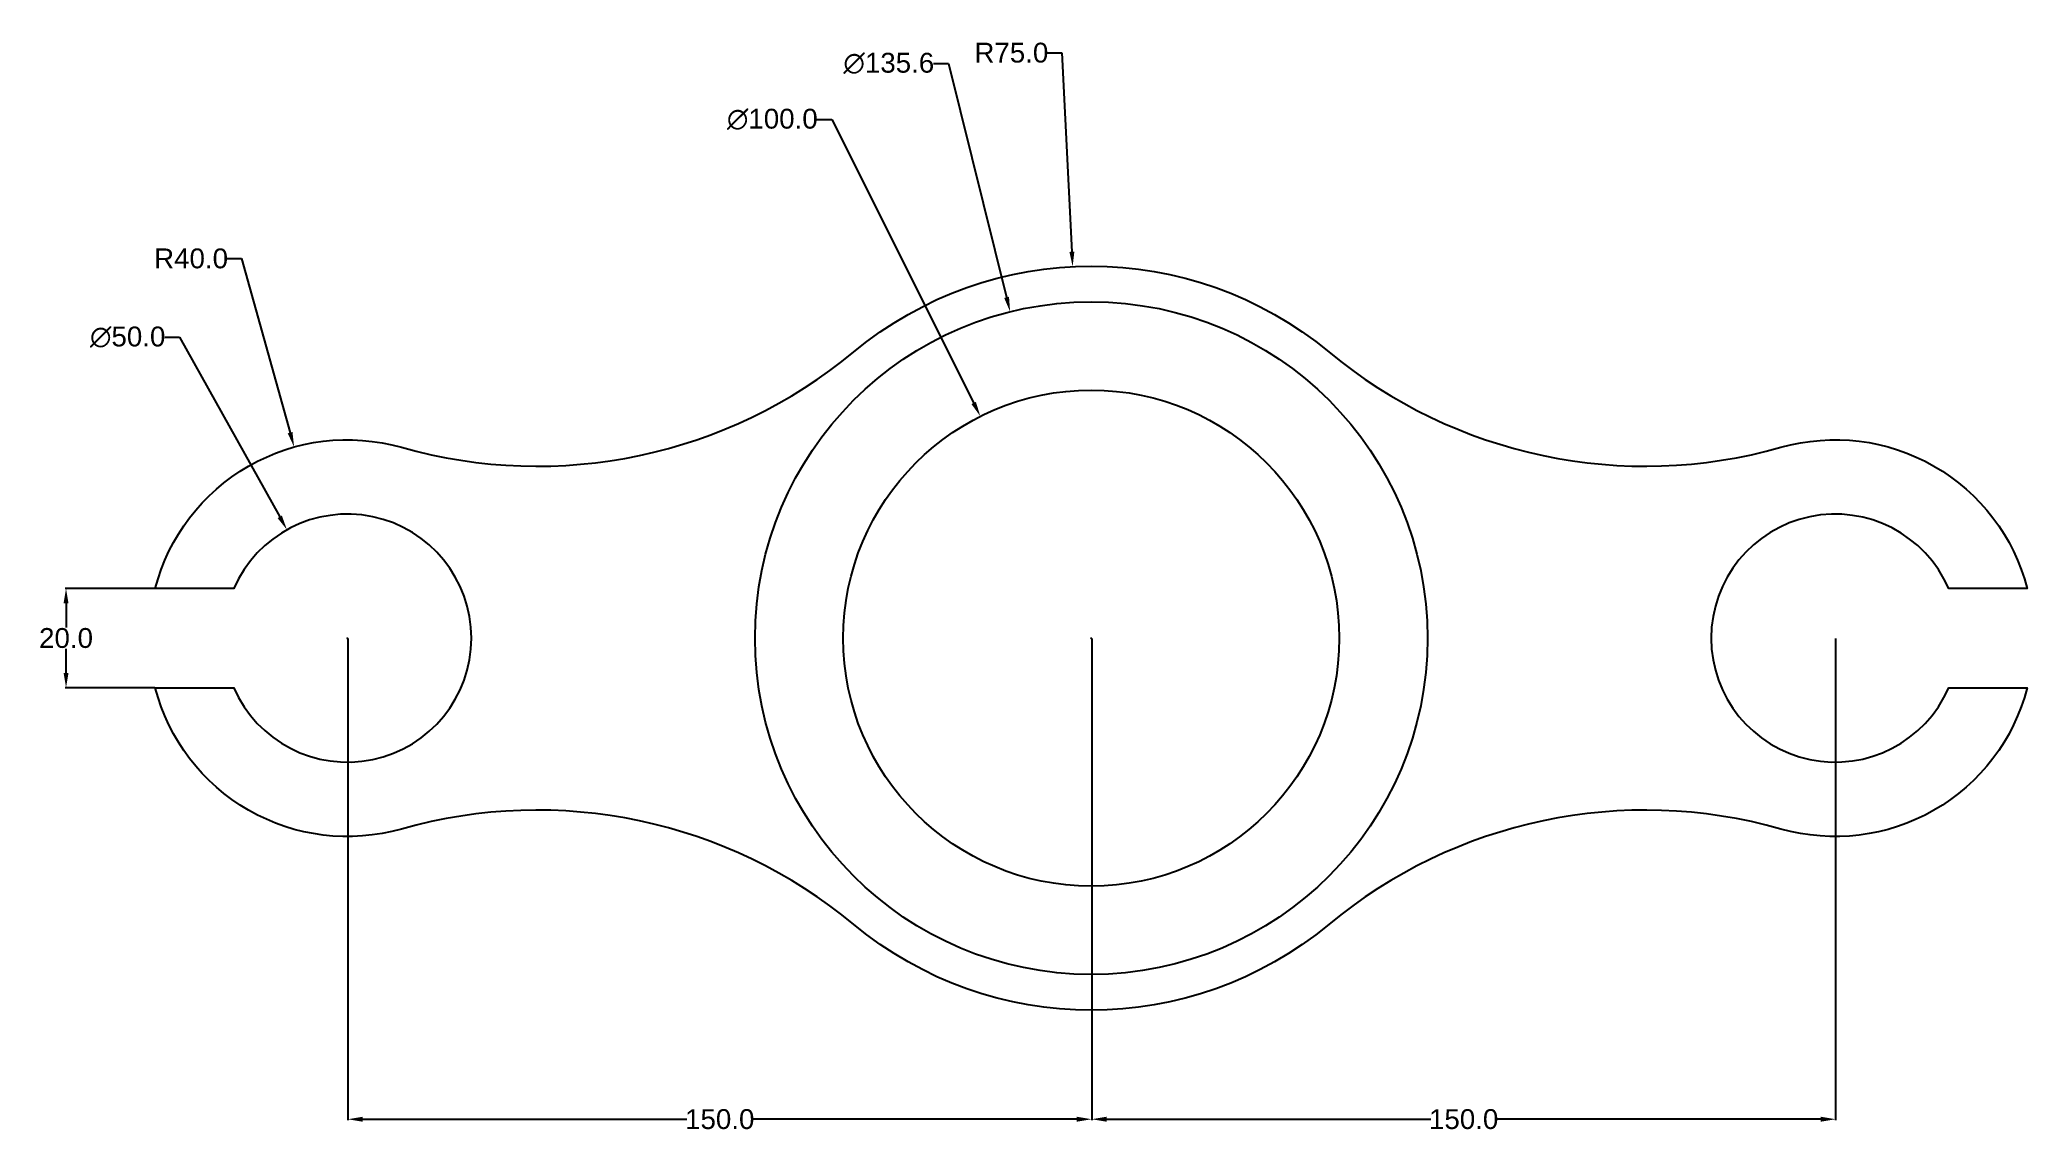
# Model space of a CAD drawing. Header units: millimetres. Extents: x 162 to 563, y 242 to 462.
import ezdxf

# ---------------------------------------------------------------- set-up
doc = ezdxf.new("R2010")
doc.units = ezdxf.units.MM
doc.header["$MEASUREMENT"] = 0
doc.styles.get("Standard").update_dxf_attribs({"font": 'arial.ttf'})
doc.dimstyles.get("Standard").update_dxf_attribs({"dimtxt": 4, "dimasz": 3, "dimexe": 0.18, "dimexo": 0.0625, "dimgap": 0.09, "dimtad": 0, "dimtih": 1, "dimtoh": 1, "dimdec": 1, "dimzin": 0, "dimdsep": 46, "dimtxsty": 'Standard', "dimcen": 0.09, "dimclrd": 1, "dimclre": 3, "dimclrt": 5, "dimadec": 0, "dimazin": 0, "dimtfac": 1, "dimtdec": 1, "dimtofl": 0, "dimtmove": 0, "dimatfit": 3, "dimfxl": 1, "dimtolj": 1, "dimtzin": 0, "dimarcsym": 0})

# ---------------------------------------------------------------- blocks, each defined once
blk = doc.blocks.new('*D4')
at = {"color": 1, "lineweight": -2, "transparency": 16777216}
for p, q in [((319.14, 445.91), (322.14, 445.91)), ((322.14, 445.91), (350.74, 388.72))]:
    blk.add_line(p, q, dxfattribs=at)
at = {"color": 3, "lineweight": -2, "transparency": 16777216}
for p, q in [((374.35, 341.32), (374.53, 341.32)), ((374.44, 341.23), (374.44, 341.41))]:
    blk.add_line(p, q, dxfattribs=at)
at = {"color": 1, "transparency": 16777216}
blk.add_solid([(351.18, 388.94), (350.29, 388.5), (352.08, 386.04)], dxfattribs=at)
at = {"layer": 'Defpoints', "color": 0, "transparency": 16777216}
for p in [(352.08, 386.04, 10), (396.8, 296.6, 10)]:
    blk.add_point(p, dxfattribs=at)
at = {"color": 5, "transparency": 16777216, "insert": (310.13, 445.91), "char_height": 4, "attachment_point": 5}
blk.add_mtext('\\A1;∅100.0', dxfattribs=at)
blk = doc.blocks.new('*D5')
at = {"color": 1, "lineweight": -2, "transparency": 16777216}
for p, q in [((342.64, 457.19), (345.64, 457.19)), ((345.64, 457.19), (357.36, 410.03))]:
    blk.add_line(p, q, dxfattribs=at)
at = {"color": 3, "lineweight": -2, "transparency": 16777216}
for p, q in [((374.35, 341.32), (374.53, 341.32)), ((374.44, 341.23), (374.44, 341.41))]:
    blk.add_line(p, q, dxfattribs=at)
at = {"color": 1, "transparency": 16777216}
blk.add_solid([(357.85, 410.15), (356.88, 409.9), (358.09, 407.11)], dxfattribs=at)
at = {"layer": 'Defpoints', "color": 0, "transparency": 16777216}
for p in [(358.09, 407.11, 20), (390.8, 275.52, 20)]:
    blk.add_point(p, dxfattribs=at)
at = {"color": 5, "transparency": 16777216, "insert": (333.62, 457.19), "char_height": 4, "attachment_point": 5}
blk.add_mtext('\\A1;∅135.6', dxfattribs=at)
blk = doc.blocks.new('*D6')
at = {"color": 1, "lineweight": -2, "transparency": 16777216}
for p, q in [((365.52, 459.33), (368.52, 459.33)), ((368.52, 459.33), (370.54, 419.22))]:
    blk.add_line(p, q, dxfattribs=at)
at = {"color": 3, "lineweight": -2, "transparency": 16777216}
for p, q in [((374.35, 341.32), (374.53, 341.32)), ((374.44, 341.23), (374.44, 341.41))]:
    blk.add_line(p, q, dxfattribs=at)
at = {"color": 1, "transparency": 16777216}
blk.add_solid([(371.03, 419.24), (370.04, 419.19), (370.69, 416.22)], dxfattribs=at)
at = {"layer": 'Defpoints', "color": 0, "transparency": 16777216}
for p in [(370.69, 416.22, 20), (374.44, 341.32, 20)]:
    blk.add_point(p, dxfattribs=at)
at = {"color": 5, "transparency": 16777216, "insert": (358.33, 459.33), "char_height": 4, "attachment_point": 5}
blk.add_mtext('\\A1;R75.0', dxfattribs=at)
blk = doc.blocks.new('*D8')
at = {"color": 1, "lineweight": -2, "transparency": 16777216}
for p, q in [((200.12, 417.85), (203.12, 417.85)), ((203.12, 417.85), (212.9, 382.74))]:
    blk.add_line(p, q, dxfattribs=at)
at = {"color": 3, "lineweight": -2, "transparency": 16777216}
for p, q in [((224.35, 341.32), (224.53, 341.32)), ((224.44, 341.23), (224.44, 341.41))]:
    blk.add_line(p, q, dxfattribs=at)
at = {"color": 1, "transparency": 16777216}
blk.add_solid([(213.38, 382.87), (212.42, 382.61), (213.71, 379.85)], dxfattribs=at)
at = {"layer": 'Defpoints', "color": 0, "transparency": 16777216}
for p in [(213.71, 379.85, 20), (224.44, 341.32, 20)]:
    blk.add_point(p, dxfattribs=at)
at = {"color": 5, "transparency": 16777216, "insert": (192.93, 417.85), "char_height": 4, "attachment_point": 5}
blk.add_mtext('\\A1;R40.0', dxfattribs=at)
blk = doc.blocks.new('*D9')
at = {"color": 1, "lineweight": -2, "transparency": 16777216}
for p, q in [((187.61, 402), (190.61, 402)), ((190.61, 402), (210.81, 365.77))]:
    blk.add_line(p, q, dxfattribs=at)
at = {"color": 3, "lineweight": -2, "transparency": 16777216}
for p, q in [((224.35, 341.32), (224.53, 341.32)), ((224.44, 341.23), (224.44, 341.41))]:
    blk.add_line(p, q, dxfattribs=at)
at = {"color": 1, "transparency": 16777216}
blk.add_solid([(211.24, 366.02), (210.37, 365.53), (212.27, 363.15)], dxfattribs=at)
at = {"layer": 'Defpoints', "color": 0, "transparency": 16777216}
for p in [(212.27, 363.15, 20), (236.61, 319.48, 20)]:
    blk.add_point(p, dxfattribs=at)
at = {"color": 5, "transparency": 16777216, "insert": (180.15, 402), "char_height": 4, "attachment_point": 5}
blk.add_mtext('\\A1;∅50.0', dxfattribs=at)
blk = doc.blocks.new('*D10')
at = {"color": 3, "lineweight": -2, "transparency": 16777216}
for p, q in [((185.65, 351.32), (167.54, 351.32)), ((185.65, 331.32), (167.54, 331.32))]:
    blk.add_line(p, q, dxfattribs=at)
at = {"color": 1, "lineweight": -2, "transparency": 16777216}
for p, q in [((167.72, 348.32), (167.72, 343.45)), ((167.72, 334.32), (167.72, 339.18))]:
    blk.add_line(p, q, dxfattribs=at)
at = {"color": 1, "transparency": 16777216}
for points in [[(167.22, 348.32), (168.22, 348.32), (167.72, 351.32)], [(167.22, 334.32), (168.22, 334.32), (167.72, 331.32)]]:
    blk.add_solid(points, dxfattribs=at)
at = {"layer": 'Defpoints', "color": 0, "transparency": 16777216}
for p in [(185.71, 351.32), (167.72, 331.32), (185.71, 331.32)]:
    blk.add_point(p, dxfattribs=at)
at = {"color": 5, "transparency": 16777216, "insert": (167.72, 341.32), "char_height": 4, "attachment_point": 5}
blk.add_mtext('\\A1;20.0', dxfattribs=at)
blk = doc.blocks.new('*D11')
at = {"color": 3, "lineweight": -2, "transparency": 16777216}
for p, q in [((224.53, 341.25), (224.53, 244.15)), ((374.53, 341.25), (374.53, 244.15))]:
    blk.add_line(p, q, dxfattribs=at)
at = {"color": 1, "lineweight": -2, "transparency": 16777216}
for p, q in [((227.53, 244.33), (292.89, 244.33)), ((371.53, 244.33), (306.17, 244.33))]:
    blk.add_line(p, q, dxfattribs=at)
at = {"color": 1, "transparency": 16777216}
for points in [[(227.53, 244.83), (227.53, 243.83), (224.53, 244.33)], [(371.53, 244.83), (371.53, 243.83), (374.53, 244.33)]]:
    blk.add_solid(points, dxfattribs=at)
at = {"layer": 'Defpoints', "color": 0, "transparency": 16777216}
for p in [(224.53, 341.32), (374.53, 341.32), (374.53, 244.33)]:
    blk.add_point(p, dxfattribs=at)
at = {"color": 5, "transparency": 16777216, "insert": (299.53, 244.33), "char_height": 4, "attachment_point": 5}
blk.add_mtext('\\A1;150.0', dxfattribs=at)
blk = doc.blocks.new('*D13')
at = {"color": 3, "lineweight": -2, "transparency": 16777216}
for p, q in [((374.53, 341.25), (374.53, 244.15)), ((524.53, 341.25), (524.53, 244.15))]:
    blk.add_line(p, q, dxfattribs=at)
at = {"color": 1, "lineweight": -2, "transparency": 16777216}
for p, q in [((377.53, 244.33), (442.89, 244.33)), ((521.53, 244.33), (456.17, 244.33))]:
    blk.add_line(p, q, dxfattribs=at)
at = {"color": 1, "transparency": 16777216}
for points in [[(377.53, 244.83), (377.53, 243.83), (374.53, 244.33)], [(521.53, 244.83), (521.53, 243.83), (524.53, 244.33)]]:
    blk.add_solid(points, dxfattribs=at)
at = {"layer": 'Defpoints', "color": 0, "transparency": 16777216}
for p in [(374.53, 341.32), (524.53, 341.32), (524.53, 244.33)]:
    blk.add_point(p, dxfattribs=at)
at = {"color": 5, "transparency": 16777216, "insert": (449.53, 244.33), "char_height": 4, "attachment_point": 5}
blk.add_mtext('\\A1;150.0', dxfattribs=at)

msp = doc.modelspace()

# ---------------------------------------------------------------- linework, layer by layer
at = {"color": 140}
msp.add_lwpolyline([(422.33, 283.6, -0.360864), (326.55, 283.6, 0.247202), (235.37, 302.84, -0.421276), (185.71, 331.32), (201.53, 331.32, 4.791288), (201.53, 351.32), (185.71, 351.32, -0.421276), (235.37, 379.79, 0.247202), (326.55, 399.03, -0.360864), (422.33, 399.03, 0.247202), (513.51, 379.79, -0.421276), (563.17, 351.32), (547.35, 351.32, 4.791288), (547.35, 331.32), (563.17, 331.32, -0.421276), (513.51, 302.84, 0.247202)], format="xyb", close=True, dxfattribs=at)
for radius in [67.8, 50]:
    msp.add_circle((374.44, 341.32), radius, dxfattribs=at)

# ---------------------------------------------------------------- dimensions: what is measured, and where the dimension line sits
for center, mpoint, picture, middle in [((374.44, 341.32, 20), (370.69, 416.22, 20), '*D6', (358.33, 459.33)), ((224.44, 341.32, 20), (213.71, 379.85, 20), '*D8', (192.93, 417.85))]:
    dim = msp.add_radius_dim(center=center, mpoint=mpoint, dimstyle='Standard', dxfattribs=at)
    dim.commit()
    dim.dimension.update_dxf_attribs({"geometry": picture, "text_midpoint": middle, "dimtype": 164})
for p1, p2, picture, middle in [((390.8, 275.52, 20), (358.09, 407.11, 20), '*D5', (333.62, 457.19)), ((396.8, 296.6, 10), (352.08, 386.04, 10), '*D4', (310.13, 445.91)), ((236.61, 319.48, 20), (212.27, 363.15, 20), '*D9', (180.15, 402))]:
    dim = msp.add_diameter_dim_2p(p1=p1, p2=p2, dimstyle='Standard', dxfattribs=at)
    dim.commit()
    dim.dimension.update_dxf_attribs({"geometry": picture, "text_midpoint": middle, "dimtype": 163})
dim = msp.add_linear_dim(base=(167.72, 331.32), p1=(185.71, 351.32), p2=(185.71, 331.32), angle=90, dimstyle='Standard', dxfattribs=at)
dim.commit()
dim.dimension.update_dxf_attribs({"geometry": '*D10', "text_midpoint": (167.72, 341.32)})
for base, p1, p2, picture, middle in [((374.53, 244.33), (224.53, 341.32), (374.53, 341.32), '*D11', (299.53, 244.33)), ((524.53, 244.33), (374.53, 341.32), (524.53, 341.32), '*D13', (449.53, 244.33))]:
    dim = msp.add_linear_dim(base=base, p1=p1, p2=p2, dimstyle='Standard', dxfattribs=at)
    dim.commit()
    dim.dimension.update_dxf_attribs({"geometry": picture, "text_midpoint": middle})

doc.saveas('drawing.dxf')
